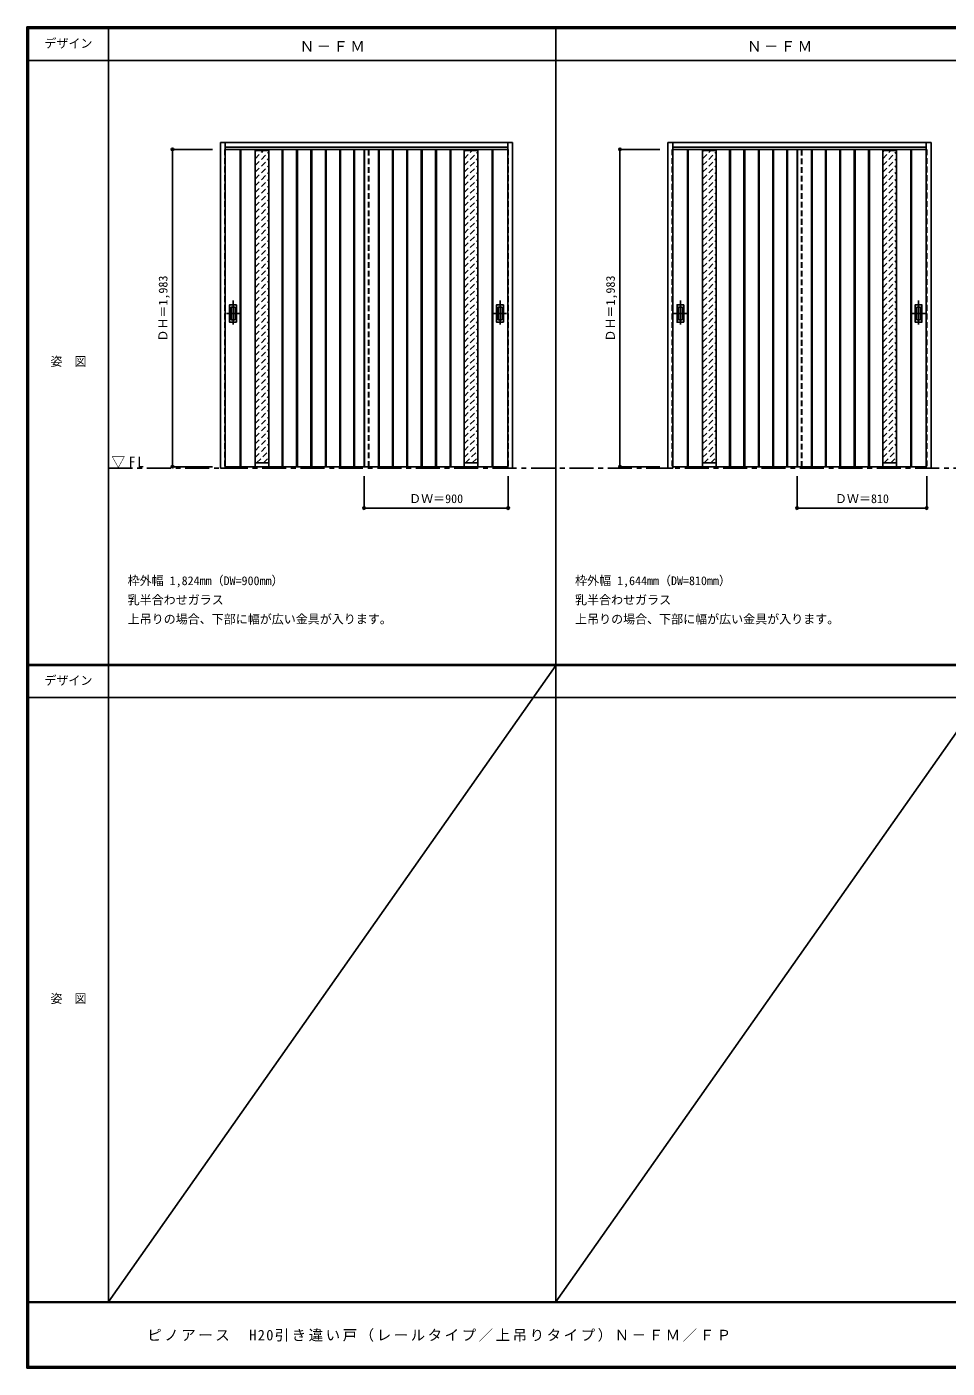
# Model space of a CAD drawing. Units: millimetres, scale not verified. Extents: x -6000 to 5700, y -4307 to 4260.
# Drawn here: x -6000 to -250, y -4205 to 4175 of the extents above; entities that cross this region are included whole.
import ezdxf
from ezdxf.enums import TextEntityAlignment as Align

# ---------------------------------------------------------------- set-up
doc = ezdxf.new("R2010")
doc.units = ezdxf.units.MM
doc.header["$LTSCALE"] = 30
doc.header["$PDMODE"] = 32
doc.header["$PDSIZE"] = 15
doc.linetypes.add('CHAIN1', pattern=[8, 5, -1, 1, -1])
doc.linetypes.add('DASHED1', pattern=[1.8, 1.2, -0.6])
for name, color, linetype in [('0-1_通り芯', 4, 'CHAIN1'), ('0-2_扉', 4, 'DASHED1'), ('0-3_仕上げ', 3, 'Continuous'), ('0-4_枠', 3, 'Continuous'), ('0-6_引手', 3, 'Continuous'), ('0-A_文字', 7, 'Continuous'), ('0-B_寸法', 4, 'Continuous'), ('0-C_ハッチ', 4, 'DASHED1'), ('F-1_枠', 6, 'Continuous'), ('F-A_文字', 7, 'Continuous')]:
    doc.layers.add(name, color=color, linetype=linetype)
doc.styles.add('ＭＳ ゴシック', font='')
doc.styles.get('ＭＳ ゴシック').set_extended_font_data('MS Gothic')

msp = doc.modelspace()

# ---------------------------------------------------------------- linework, layer by layer
at = {"layer": '0-1_通り芯'}
for p, q in [((-4712, 2465), (-4712, 2303)), ((-3044, 2465), (-3044, 2303)), ((-1917, 2465), (-1917, 2303)), ((-429, 2465), (-429, 2303)), ((-4753, 2384), (-4671, 2384)), ((-3085, 2384), (-3003, 2384)), ((-1958, 2384), (-1876, 2384)), ((-470, 2384), (-388, 2384))]:
    msp.add_line(p, q, dxfattribs=at)
at = {"layer": '0-1_通り芯', "color": 7}
msp.add_line((-5490, 1418), (5690, 1418), dxfattribs=at)
at = {"layer": '0-2_扉'}
for p, q in [((-4763, 3409.5), (-4763, 1426.5)), ((-4760, 3409.5), (-4763, 3409.5)), ((-3863, 1426.5), (-3863, 3409.5)), ((-2996, 3409.5), (-2993, 3409.5)), ((-2993, 3409.5), (-2993, 1426.5)), ((-1968, 3409.5), (-1968, 1426.5)), ((-1965, 3409.5), (-1968, 3409.5)), ((-1158, 1426.5), (-1158, 3409.5)), ((-381, 3409.5), (-378, 3409.5)), ((-4763, 1426.5), (-4760, 1426.5)), ((-2993, 1426.5), (-2996, 1426.5)), ((-1968, 1426.5), (-1965, 1426.5))]:
    msp.add_line(p, q, dxfattribs=at)
at = {"layer": '0-2_扉', "color": 3, "linetype": 'Continuous'}
for p, q in [((-2996, 3409.5), (-4760, 3409.5)), ((-3893, 1426.5), (-3893, 3409.5)), ((-381, 3409.5), (-1965, 3409.5)), ((-1188, 1426.5), (-1188, 3409.5)), ((-4760, 1426.5), (-2996, 1426.5)), ((-1965, 1426.5), (-381, 1426.5))]:
    msp.add_line(p, q, dxfattribs=at)
at = {"layer": '0-2_扉'}
msp.add_lwpolyline([(-378, 3409.5), (-378, 1426.5), (-381, 1426.5)], dxfattribs=at)
at = {"layer": '0-3_仕上げ', "linetype": 'DASHED1'}
for p, q in [((-4760, 3409.5), (-4760, 1426.5)), ((-3866, 1426.5), (-3866, 3409.5)), ((-2996, 1426.5), (-2996, 3409.5)), ((-1965, 3409.5), (-1965, 1426.5)), ((-1161, 1426.5), (-1161, 3409.5)), ((-381, 1426.5), (-381, 3409.5))]:
    msp.add_line(p, q, dxfattribs=at)
at = {"layer": '0-3_仕上げ'}
for p, q in [((-4668, 3409.5), (-4668, 1426.5)), ((-4663, 3409.5), (-4663, 1426.5)), ((-4405, 3409.5), (-4405, 1426.5)), ((-4400, 3409.5), (-4400, 1426.5)), ((-4315, 3409.5), (-4315, 1426.5)), ((-4310, 3409.5), (-4310, 1426.5)), ((-4225, 3409.5), (-4225, 1426.5)), ((-4220, 3409.5), (-4220, 1426.5)), ((-4135, 3409.5), (-4135, 1426.5)), ((-4130, 3409.5), (-4130, 1426.5)), ((-4045, 3409.5), (-4045, 1426.5)), ((-4040, 3409.5), (-4040, 1426.5)), ((-3957, 3409.5), (-3957, 1426.5)), ((-3952, 3409.5), (-3952, 1426.5)), ((-3890, 3409.5), (-3890, 1426.5)), ((-3804, 3409.5), (-3804, 1426.5)), ((-3799, 3409.5), (-3799, 1426.5)), ((-3716, 3409.5), (-3716, 1426.5)), ((-3711, 3409.5), (-3711, 1426.5)), ((-3626, 3409.5), (-3626, 1426.5)), ((-3621, 3409.5), (-3621, 1426.5)), ((-3536, 3409.5), (-3536, 1426.5)), ((-3531, 3409.5), (-3531, 1426.5)), ((-3446, 3409.5), (-3446, 1426.5)), ((-3441, 3409.5), (-3441, 1426.5)), ((-3356, 3409.5), (-3356, 1426.5)), ((-3351, 3409.5), (-3351, 1426.5)), ((-3093, 3409.5), (-3093, 1426.5)), ((-3088, 3409.5), (-3088, 1426.5)), ((-1873, 3409.5), (-1873, 1426.5)), ((-1868, 3409.5), (-1868, 1426.5)), ((-1610, 3409.5), (-1610, 1426.5)), ((-1605, 3409.5), (-1605, 1426.5)), ((-1520, 3409.5), (-1520, 1426.5)), ((-1515, 3409.5), (-1515, 1426.5)), ((-1430, 1426.5), (-1430, 3409.5)), ((-1425, 1426.5), (-1425, 3409.5)), ((-1340, 1426.5), (-1340, 3409.5)), ((-1335, 1426.5), (-1335, 3409.5)), ((-1252, 1426.5), (-1252, 3409.5)), ((-1247, 1426.5), (-1247, 3409.5)), ((-1185, 3409.5), (-1185, 1426.5)), ((-1099, 1426.5), (-1099, 3409.5)), ((-1094, 1426.5), (-1094, 3409.5)), ((-1011, 1426.5), (-1011, 3409.5)), ((-1006, 1426.5), (-1006, 3409.5)), ((-921, 1426.5), (-921, 3409.5)), ((-916, 1426.5), (-916, 3409.5)), ((-831, 3409.5), (-831, 1426.5)), ((-826, 3409.5), (-826, 1426.5)), ((-741, 3409.5), (-741, 1426.5)), ((-736, 3409.5), (-736, 1426.5)), ((-478, 3409.5), (-478, 1426.5)), ((-473, 3409.5), (-473, 1426.5))]:
    msp.add_line(p, q, dxfattribs=at)
at = {"layer": '0-3_仕上げ', "color": 7}
for p, q in [((-4573, 3409.5), (-4573, 1426.5)), ((-4488, 3401.5), (-4573, 3401.5)), ((-4488, 3409.5), (-4488, 1426.5)), ((-3268, 3409.5), (-3268, 1426.5)), ((-3268, 3401.5), (-3183, 3401.5)), ((-3183, 3409.5), (-3183, 1426.5)), ((-1778, 3409.5), (-1778, 1426.5)), ((-1693, 3401.5), (-1778, 3401.5)), ((-1693, 3409.5), (-1693, 1426.5)), ((-653, 3409.5), (-653, 1426.5)), ((-653, 3401.5), (-568, 3401.5)), ((-568, 3409.5), (-568, 1426.5)), ((-4488, 1450.5), (-4573, 1450.5)), ((-3268, 1450.5), (-3183, 1450.5)), ((-1693, 1450.5), (-1778, 1450.5)), ((-653, 1450.5), (-568, 1450.5))]:
    msp.add_line(p, q, dxfattribs=at)
at = {"layer": '0-4_枠'}
for p, q in [((-4790, 1418), (-4790, 3453)), ((-4790, 3453), (-2966, 3453)), ((-4760, 1418), (-4760, 3453)), ((-2996, 1427.04), (-2996, 3453)), ((-2966, 1418), (-2966, 3453)), ((-1995, 1418), (-1995, 3453)), ((-1995, 3453), (-351, 3453)), ((-1965, 1418), (-1965, 3453)), ((-381, 1427.04), (-381, 3453)), ((-351, 1418), (-351, 3453)), ((-4760, 3423), (-2996, 3423)), ((-1965, 3423), (-381, 3423)), ((-2996, 1426.7), (-2996, 1427.04)), ((-381, 1426.7), (-381, 1427.04)), ((-4760, 1418), (-4790, 1418)), ((-1965, 1418), (-1995, 1418))]:
    msp.add_line(p, q, dxfattribs=at)
for points in [[(-2966, 1418), (-2996, 1418), (-2996, 1426.7)], [(-351, 1418), (-381, 1418), (-381, 1426.7)]]:
    msp.add_lwpolyline(points, dxfattribs=at)
at = {"layer": '0-6_引手'}
for p, q in [((-4733, 2330.5), (-4733, 2437.5)), ((-4692.5, 2439), (-4731.5, 2439)), ((-4691, 2437.5), (-4691, 2330.5)), ((-3065, 2330.5), (-3065, 2437.5)), ((-3024.5, 2439), (-3063.5, 2439)), ((-3023, 2437.5), (-3023, 2330.5)), ((-1938, 2330.5), (-1938, 2437.5)), ((-1897.5, 2439), (-1936.5, 2439)), ((-1896, 2437.5), (-1896, 2330.5)), ((-450, 2330.5), (-450, 2437.5)), ((-409.5, 2439), (-448.5, 2439)), ((-408, 2437.5), (-408, 2330.5)), ((-4692.5, 2329), (-4731.5, 2329)), ((-3024.5, 2329), (-3063.5, 2329)), ((-1897.5, 2329), (-1936.5, 2329)), ((-409.5, 2329), (-448.5, 2329))]:
    msp.add_line(p, q, dxfattribs=at)
at = {"layer": '0-6_引手', "color": 7}
for p, q in [((-4724.5, 2346.5), (-4724.5, 2421.5)), ((-4701, 2423), (-4723, 2423)), ((-4699.5, 2421.5), (-4699.5, 2346.5)), ((-3056.5, 2346.5), (-3056.5, 2421.5)), ((-3033, 2423), (-3055, 2423)), ((-3031.5, 2421.5), (-3031.5, 2346.5)), ((-1929.5, 2346.5), (-1929.5, 2421.5)), ((-1906, 2423), (-1928, 2423)), ((-1904.5, 2421.5), (-1904.5, 2346.5)), ((-441.5, 2346.5), (-441.5, 2421.5)), ((-418, 2423), (-440, 2423)), ((-416.5, 2421.5), (-416.5, 2346.5)), ((-4701, 2345), (-4723, 2345)), ((-3033, 2345), (-3055, 2345)), ((-1906, 2345), (-1928, 2345)), ((-418, 2345), (-440, 2345))]:
    msp.add_line(p, q, dxfattribs=at)
at = {"layer": '0-6_引手'}
for centre, start, end in [((-4731.5, 2437.5), 90, 180), ((-4692.5, 2437.5), 0, 90), ((-3063.5, 2437.5), 90, 180), ((-3024.5, 2437.5), 0, 90), ((-1936.5, 2437.5), 90, 180), ((-1897.5, 2437.5), 0, 90), ((-448.5, 2437.5), 90, 180), ((-409.5, 2437.5), 0, 90), ((-4731.5, 2330.5), 180, 270), ((-4692.5, 2330.5), 270, 0), ((-3063.5, 2330.5), 180, 270), ((-3024.5, 2330.5), 270, 0), ((-1936.5, 2330.5), 180, 270), ((-1897.5, 2330.5), 270, 0), ((-448.5, 2330.5), 180, 270), ((-409.5, 2330.5), 270, 0)]:
    msp.add_arc(centre, 1.5, start, end, dxfattribs=at)
at = {"layer": '0-6_引手', "color": 7}
for centre, start, end in [((-4723, 2421.5), 90, 180), ((-4723, 2346.5), 180, 270), ((-4701, 2421.5), 0, 90), ((-4701, 2346.5), 270, 0), ((-3055, 2421.5), 90, 180), ((-3055, 2346.5), 180, 270), ((-3033, 2421.5), 0, 90), ((-3033, 2346.5), 270, 0), ((-1928, 2421.5), 90, 180), ((-1928, 2346.5), 180, 270), ((-1906, 2421.5), 0, 90), ((-1906, 2346.5), 270, 0), ((-440, 2421.5), 90, 180), ((-440, 2346.5), 180, 270), ((-418, 2421.5), 0, 90), ((-418, 2346.5), 270, 0)]:
    msp.add_arc(centre, 1.5, start, end, dxfattribs=at)
at = {"layer": '0-B_寸法'}
for p, q in [((-5090, 3409.5), (-4840, 3409.5)), ((-5090, 3409.5), (-5090, 1426.5)), ((-2295, 3409.5), (-2045, 3409.5)), ((-2295, 3409.5), (-2295, 1426.5)), ((-5090, 1426.5), (-4840, 1426.5)), ((-2295, 1426.5), (-2045, 1426.5)), ((-3893, 1168), (-3893, 1368)), ((-2993, 1168), (-2993, 1368)), ((-1188, 1168), (-1188, 1368)), ((-378, 1168), (-378, 1368)), ((-3893, 1168), (-2993, 1168)), ((-1188, 1168), (-378, 1168))]:
    msp.add_line(p, q, dxfattribs=at)
at = {"layer": '0-B_寸法', "color": 7}
for p in [(-5090, 3409.5), (-2295, 3409.5), (-5090, 1426.5), (-2295, 1426.5), (-3893, 1168), (-2993, 1168), (-1188, 1168), (-378, 1168)]:
    msp.add_point(p, dxfattribs=at)
at = {"layer": '0-C_ハッチ'}
for p, q in [((-4573, 3351.31), (-4522.81, 3401.5)), ((-4573, 3393.73), (-4565.23, 3401.5)), ((-4573, 3308.88), (-4488, 3393.88)), ((-3268, 3393.73), (-3260.23, 3401.5)), ((-3268, 3351.31), (-3217.81, 3401.5)), ((-3268, 3308.88), (-3183, 3393.88)), ((-1778, 3351.31), (-1727.81, 3401.5)), ((-1778, 3393.73), (-1770.23, 3401.5)), ((-1778, 3308.88), (-1693, 3393.88)), ((-653, 3351.31), (-602.81, 3401.5)), ((-653, 3393.73), (-645.23, 3401.5)), ((-653, 3308.88), (-568, 3393.88)), ((-4573, 3266.45), (-4488, 3351.45)), ((-4573, 3224.03), (-4488, 3309.03)), ((-3268, 3266.45), (-3183, 3351.45)), ((-3268, 3224.03), (-3183, 3309.03)), ((-1778, 3266.45), (-1693, 3351.45)), ((-1778, 3224.03), (-1693, 3309.03)), ((-653, 3266.45), (-568, 3351.45)), ((-653, 3224.03), (-568, 3309.03)), ((-4573, 3181.6), (-4488, 3266.6)), ((-4573, 3139.18), (-4488, 3224.18)), ((-3268, 3181.6), (-3183, 3266.6)), ((-3268, 3139.18), (-3183, 3224.18)), ((-1778, 3181.6), (-1693, 3266.6)), ((-1778, 3139.18), (-1693, 3224.18)), ((-653, 3181.6), (-568, 3266.6)), ((-653, 3139.18), (-568, 3224.18)), ((-4573, 3096.75), (-4488, 3181.75)), ((-4573, 3054.32), (-4488, 3139.32)), ((-3268, 3096.75), (-3183, 3181.75)), ((-3268, 3054.32), (-3183, 3139.32)), ((-1778, 3096.75), (-1693, 3181.75)), ((-1778, 3054.32), (-1693, 3139.32)), ((-653, 3096.75), (-568, 3181.75)), ((-653, 3054.32), (-568, 3139.32)), ((-4573, 3011.9), (-4488, 3096.9)), ((-4573, 2969.47), (-4488, 3054.47)), ((-3268, 3011.9), (-3183, 3096.9)), ((-3268, 2969.47), (-3183, 3054.47)), ((-1778, 3011.9), (-1693, 3096.9)), ((-1778, 2969.47), (-1693, 3054.47)), ((-653, 3011.9), (-568, 3096.9)), ((-653, 2969.47), (-568, 3054.47)), ((-4573, 2927.04), (-4488, 3012.04)), ((-4573, 2884.62), (-4488, 2969.62)), ((-3268, 2927.04), (-3183, 3012.04)), ((-3268, 2884.62), (-3183, 2969.62)), ((-1778, 2927.04), (-1693, 3012.04)), ((-1778, 2884.62), (-1693, 2969.62)), ((-653, 2927.04), (-568, 3012.04)), ((-653, 2884.62), (-568, 2969.62)), ((-4573, 2842.19), (-4488, 2927.19)), ((-4573, 2799.76), (-4488, 2884.76)), ((-3268, 2842.19), (-3183, 2927.19)), ((-3268, 2799.76), (-3183, 2884.76)), ((-1778, 2842.19), (-1693, 2927.19)), ((-1778, 2799.76), (-1693, 2884.76)), ((-653, 2842.19), (-568, 2927.19)), ((-653, 2799.76), (-568, 2884.76)), ((-4573, 2757.34), (-4488, 2842.34)), ((-4573, 2714.91), (-4488, 2799.91)), ((-3268, 2757.34), (-3183, 2842.34)), ((-3268, 2714.91), (-3183, 2799.91)), ((-1778, 2757.34), (-1693, 2842.34)), ((-1778, 2714.91), (-1693, 2799.91)), ((-653, 2757.34), (-568, 2842.34)), ((-653, 2714.91), (-568, 2799.91)), ((-4573, 2672.48), (-4488, 2757.48)), ((-4573, 2630.06), (-4488, 2715.06)), ((-3268, 2672.48), (-3183, 2757.48)), ((-3268, 2630.06), (-3183, 2715.06)), ((-1778, 2672.48), (-1693, 2757.48)), ((-1778, 2630.06), (-1693, 2715.06)), ((-653, 2672.48), (-568, 2757.48)), ((-653, 2630.06), (-568, 2715.06)), ((-4573, 2587.63), (-4488, 2672.63)), ((-4573, 2545.21), (-4488, 2630.21)), ((-3268, 2587.63), (-3183, 2672.63)), ((-3268, 2545.21), (-3183, 2630.21)), ((-1778, 2587.63), (-1693, 2672.63)), ((-1778, 2545.21), (-1693, 2630.21)), ((-653, 2587.63), (-568, 2672.63)), ((-653, 2545.21), (-568, 2630.21)), ((-4573, 2502.78), (-4488, 2587.78)), ((-4573, 2460.35), (-4488, 2545.35)), ((-3268, 2502.78), (-3183, 2587.78)), ((-3268, 2460.35), (-3183, 2545.35)), ((-1778, 2502.78), (-1693, 2587.78)), ((-1778, 2460.35), (-1693, 2545.35)), ((-653, 2502.78), (-568, 2587.78)), ((-653, 2460.35), (-568, 2545.35)), ((-4573, 2417.93), (-4488, 2502.93)), ((-4573, 2375.5), (-4488, 2460.5)), ((-3268, 2417.93), (-3183, 2502.93)), ((-3268, 2375.5), (-3183, 2460.5)), ((-1778, 2417.93), (-1693, 2502.93)), ((-1778, 2375.5), (-1693, 2460.5)), ((-653, 2417.93), (-568, 2502.93)), ((-653, 2375.5), (-568, 2460.5)), ((-4573, 2333.07), (-4488, 2418.07)), ((-4573, 2290.65), (-4488, 2375.65)), ((-3268, 2333.07), (-3183, 2418.07)), ((-3268, 2290.65), (-3183, 2375.65)), ((-1778, 2333.07), (-1693, 2418.07)), ((-1778, 2290.65), (-1693, 2375.65)), ((-653, 2333.07), (-568, 2418.07)), ((-653, 2290.65), (-568, 2375.65)), ((-4573, 2248.22), (-4488, 2333.22)), ((-4573, 2205.79), (-4488, 2290.79)), ((-3268, 2248.22), (-3183, 2333.22)), ((-3268, 2205.79), (-3183, 2290.79)), ((-1778, 2248.22), (-1693, 2333.22)), ((-1778, 2205.79), (-1693, 2290.79)), ((-653, 2248.22), (-568, 2333.22)), ((-653, 2205.79), (-568, 2290.79)), ((-4573, 2163.37), (-4488, 2248.37)), ((-4573, 2120.94), (-4488, 2205.94)), ((-3268, 2163.37), (-3183, 2248.37)), ((-3268, 2120.94), (-3183, 2205.94)), ((-1778, 2163.37), (-1693, 2248.37)), ((-1778, 2120.94), (-1693, 2205.94)), ((-653, 2163.37), (-568, 2248.37)), ((-653, 2120.94), (-568, 2205.94)), ((-4573, 2078.52), (-4488, 2163.52)), ((-4573, 2036.09), (-4488, 2121.09)), ((-3268, 2078.52), (-3183, 2163.52)), ((-3268, 2036.09), (-3183, 2121.09)), ((-1778, 2078.52), (-1693, 2163.52)), ((-1778, 2036.09), (-1693, 2121.09)), ((-653, 2078.52), (-568, 2163.52)), ((-653, 2036.09), (-568, 2121.09)), ((-4573, 1993.66), (-4488, 2078.66)), ((-4573, 1951.24), (-4488, 2036.24)), ((-3268, 1993.66), (-3183, 2078.66)), ((-3268, 1951.24), (-3183, 2036.24)), ((-1778, 1993.66), (-1693, 2078.66)), ((-1778, 1951.24), (-1693, 2036.24)), ((-653, 1993.66), (-568, 2078.66)), ((-653, 1951.24), (-568, 2036.24)), ((-4573, 1908.81), (-4488, 1993.81)), ((-4573, 1866.38), (-4488, 1951.38)), ((-3268, 1908.81), (-3183, 1993.81)), ((-3268, 1866.38), (-3183, 1951.38)), ((-1778, 1908.81), (-1693, 1993.81)), ((-1778, 1866.38), (-1693, 1951.38)), ((-653, 1908.81), (-568, 1993.81)), ((-653, 1866.38), (-568, 1951.38)), ((-4573, 1823.96), (-4488, 1908.96)), ((-4573, 1781.53), (-4488, 1866.53)), ((-3268, 1823.96), (-3183, 1908.96)), ((-3268, 1781.53), (-3183, 1866.53)), ((-1778, 1823.96), (-1693, 1908.96)), ((-1778, 1781.53), (-1693, 1866.53)), ((-653, 1823.96), (-568, 1908.96)), ((-653, 1781.53), (-568, 1866.53)), ((-4573, 1739.1), (-4488, 1824.1)), ((-4573, 1696.68), (-4488, 1781.68)), ((-3268, 1739.1), (-3183, 1824.1)), ((-3268, 1696.68), (-3183, 1781.68)), ((-1778, 1739.1), (-1693, 1824.1)), ((-1778, 1696.68), (-1693, 1781.68)), ((-653, 1739.1), (-568, 1824.1)), ((-653, 1696.68), (-568, 1781.68)), ((-4573, 1654.25), (-4488, 1739.25)), ((-4573, 1611.82), (-4488, 1696.82)), ((-3268, 1654.25), (-3183, 1739.25)), ((-3268, 1611.82), (-3183, 1696.82)), ((-1778, 1654.25), (-1693, 1739.25)), ((-1778, 1611.82), (-1693, 1696.82)), ((-653, 1654.25), (-568, 1739.25)), ((-653, 1611.82), (-568, 1696.82)), ((-4573, 1569.4), (-4488, 1654.4)), ((-4573, 1526.97), (-4488, 1611.97)), ((-3268, 1569.4), (-3183, 1654.4)), ((-3268, 1526.97), (-3183, 1611.97)), ((-1778, 1569.4), (-1693, 1654.4)), ((-1778, 1526.97), (-1693, 1611.97)), ((-653, 1569.4), (-568, 1654.4)), ((-653, 1526.97), (-568, 1611.97)), ((-4573, 1484.55), (-4488, 1569.55)), ((-4564.62, 1450.5), (-4488, 1527.12)), ((-3268, 1484.55), (-3183, 1569.55)), ((-3259.62, 1450.5), (-3183, 1527.12)), ((-1778, 1484.55), (-1693, 1569.55)), ((-1769.62, 1450.5), (-1693, 1527.12)), ((-653, 1484.55), (-568, 1569.55)), ((-644.62, 1450.5), (-568, 1527.12)), ((-4522.19, 1450.5), (-4488, 1484.69)), ((-3217.19, 1450.5), (-3183, 1484.69)), ((-1727.19, 1450.5), (-1693, 1484.69)), ((-602.19, 1450.5), (-568, 1484.69))]:
    msp.add_line(p, q, dxfattribs=at)
at = {"layer": 'F-1_枠'}
for p, q in [((-6000, 4175), (5700, 4175)), ((-6000, 4175), (-6000, -4205)), ((-6000, 4170), (5700, 4170)), ((-6000, 4165), (5700, 4165)), ((-5995, 4175), (-5995, -4205)), ((-5990, 4175), (-5990, -4205)), ((-5490, 4175), (-5490, -3790)), ((-2695, -3790), (-2695, 4175)), ((-6000, 3965), (5700, 3965)), ((-6000, 190.5), (5700, 190.5)), ((-6000, 187.5), (5700, 187.5)), ((-6000, 184.5), (5700, 184.5)), ((-6000, -15.5), (5700, -15.5)), ((5700, -3790), (-6000, -3790)), ((5700, -3795), (-6000, -3795)), ((5700, -4195), (-6000, -4195)), ((5700, -4200), (-6000, -4200)), ((5700, -4205), (-6000, -4205))]:
    msp.add_line(p, q, dxfattribs=at)
at = {"layer": 'F-A_文字'}
for p, q in [((-2695, 184.5), (-5490, -3790)), ((100, 184.5), (-2695, -3790))]:
    msp.add_line(p, q, dxfattribs=at)

# ---------------------------------------------------------------- texts
at = {"layer": '0-A_文字', "style": 'ＭＳ ゴシック'}
for s, p in [('枠外幅 1,824mm（DW=900mm）', (-5370, 670.5)), ('枠外幅 1,644mm（DW=810mm）', (-2575, 670.5)), ('乳半合わせガラス', (-5370, 550.5)), ('乳半合わせガラス', (-2575, 550.5)), ('上吊りの場合、下部に幅が広い金具が入ります。', (-5370, 430.5)), ('上吊りの場合、下部に幅が広い金具が入ります。', (-2575, 430.5))]:
    msp.add_text(s, height=54.99, dxfattribs=at).set_placement(p, align=Align.BOTTOM_LEFT)
at = {"layer": '0-A_文字', "char_height": 65.98, "attachment_point": 7, "style": 'ＭＳ ゴシック'}
for s, insert in [('\\T1.17;Ｎ－ＦＭ', (-4295, 4020)), ('\\T1.17;Ｎ－ＦＭ', (-1500, 4020)), ('\\T1.26;\\W0.95;▽FL', (-5471.25, 1418))]:
    msp.add_mtext(s, dxfattribs=dict(at, insert=insert))
at = {"layer": '0-B_寸法', "color": 7, "style": 'ＭＳ ゴシック'}
for p in [(-5105, 2208.75), (-2310, 2208.75)]:
    msp.add_text('ＤＨ＝1,983', height=54.99, rotation=90, dxfattribs=at).set_placement(p, align=Align.BOTTOM_LEFT)
for s, p in [('ＤＷ＝900', (-3611.75, 1183)), ('ＤＷ＝810', (-951.75, 1183))]:
    msp.add_text(s, height=54.99, dxfattribs=at).set_placement(p, align=Align.BOTTOM_LEFT)
at = {"layer": 'F-A_文字', "style": 'ＭＳ ゴシック'}
for s, p in [('デザイン', (-5890, 4027.5)), ('姿\u3000図', (-5852.5, 2040.25)), ('デザイン', (-5890, 47)), ('姿\u3000図', (-5852.5, -1940.25))]:
    msp.add_text(s, height=54.99, dxfattribs=at).set_placement(p, align=Align.BOTTOM_LEFT)
at = {"layer": 'F-A_文字', "insert": (-5247.55, -4040), "char_height": 65.98, "attachment_point": 7, "style": 'ＭＳ ゴシック'}
msp.add_mtext('\\T1.18;ピノアース\u3000H20引き違い戸（レールタイプ／上吊りタイプ）Ｎ－ＦＭ／ＦＰ', dxfattribs=at)

doc.saveas('drawing.dxf')
